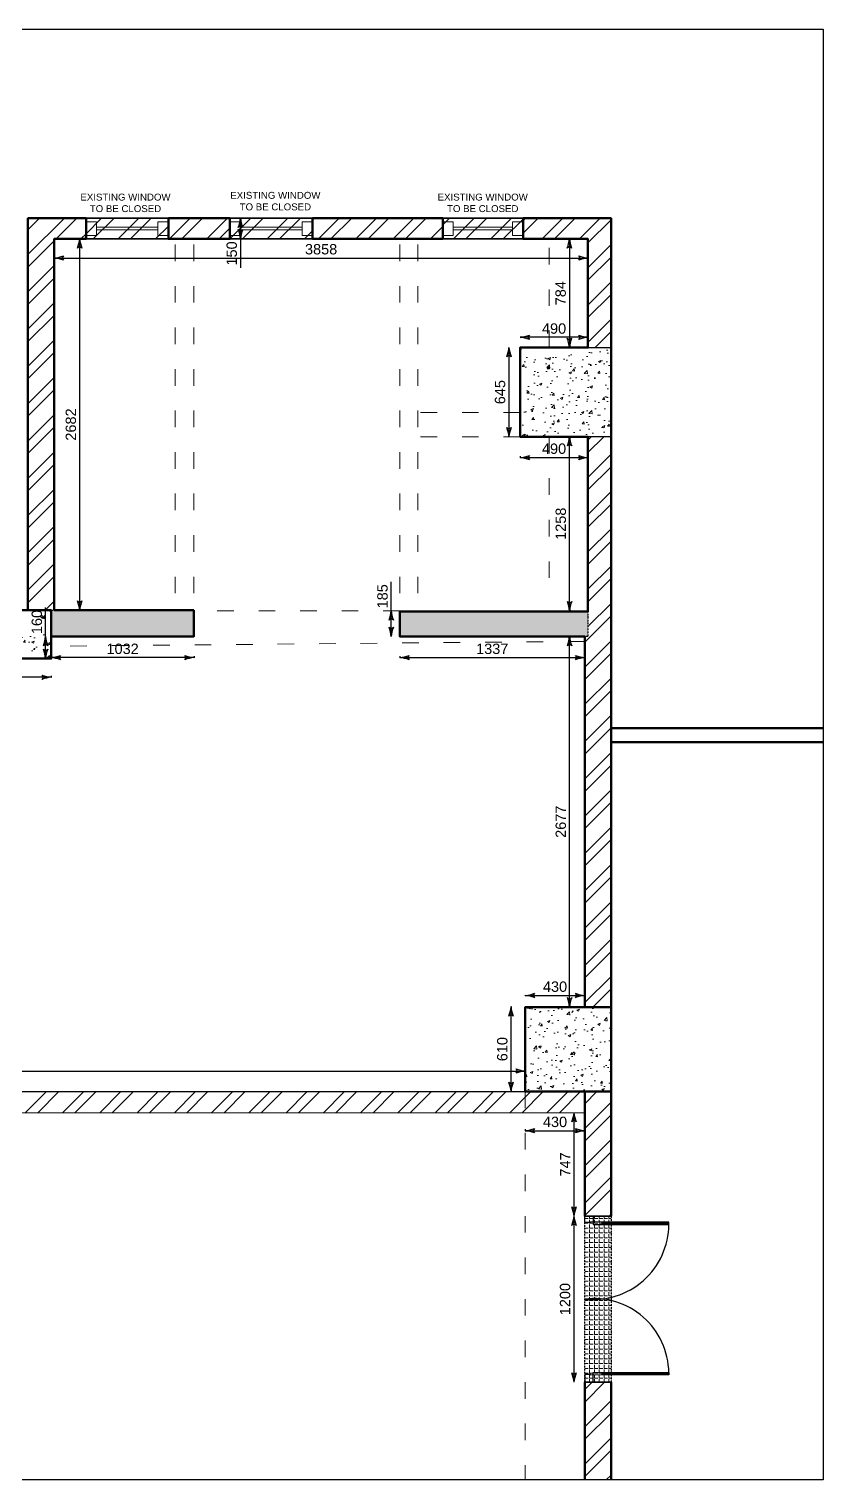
# Model space of a CAD drawing. Header units: millimetres. Extents: x 68727 to 319899, y -4876 to 265722.
# Drawn here: x 76329 to 82069, y 74817 to 85301 of the extents above; entities that cross this region are included whole.
import ezdxf

# ---------------------------------------------------------------- set-up
doc = ezdxf.new("R2010")
doc.units = ezdxf.units.MM
for name, pattern in [('ACAD_ISO03W100', [30, 12, -18]), ('HIDDEN', [9.525, 6.35, -3.175]), ('WALL', [21, 12, -3, 0, -3, 0, -3])]:
    doc.linetypes.add(name, pattern=pattern)
for name, color, linetype in [('Dimensions', 172, 'Continuous'), ('Door', 23, 'Continuous'), ('POLY', 6, 'Continuous'), ('TEXTS', 1, 'Continuous')]:
    doc.layers.add(name, color=color, linetype=linetype)
for name, color, linetype, lineweight in [('HACH', 252, 'Continuous', 13), ('LS_DR_Plan Beam', 9, 'HIDDEN', 0), ('LS_DR_Wall', 7, 'Continuous', 35), ('LS_DR_Window', 30, 'Continuous', 5), ('wall', 5, 'Continuous', 30), ('wall1', 2, 'WALL', 25)]:
    doc.layers.add(name, color=color, linetype=linetype, lineweight=lineweight)
doc.styles.get("Standard").update_dxf_attribs({"font": 'arial.ttf'})
doc.dimstyles.new('SC-25', dxfattribs={"dimtxt": 75, "dimasz": 0.4, "dimexe": 1, "dimexo": 100, "dimgap": 25, "dimtad": 1, "dimdec": 0, "dimzin": 0, "dimdsep": 46, "dimtxsty": 'Standard', "dimblk1": 'A1', "dimblk2": 'A1', "dimsah": 1, "dimcen": 0.09, "dimdle": 3, "dimclrd": 1, "dimclre": 1, "dimclrt": 1, "dimadec": 0, "dimazin": 0, "dimtfac": 1, "dimtdec": 0, "dimtofl": 0, "dimtmove": 0, "dimatfit": 2, "dimldrblk": 'A1', "dimfxl": 10, "dimfxlon": 1, "dimtolj": 1, "dimtzin": 0, "dimarcsym": 0})
pattern_1 = [(45, (-763022.39, -130480.2), (-134.70384, 134.70384), []), (45, (-762932.58, -130480.2), (-134.70384, 134.70384), [])]
pattern_2 = [(50, (-763022.39, -130480.2), (182.18467, -15.939086), [19.05, -209.55]), (355, (-763022.39, -130480.2), (-35.24342, 191.056845), [15.24, -167.640584]), (100.451445, (-763007.2, -130481.53), (146.941247, 175.117752), [16.19001, -178.090245]), (46.1842, (-763022.39, -130429.4), (271.07904, -42.04233), [28.575, -314.325]), (96.635558, (-762999.8, -130432.9), (237.404134, 247.426125), [24.28502, -267.13561]), (351.18415, (-763022.4, -130429.4), (237.40413, 247.426125), [22.85997, -251.45973]), (21, (-762996.99, -130442.1), (151.61439, -102.265198), [19.05, -209.55]), (326, (-762996.99, -130442.1), (61.80203, 184.187966), [15.24, -167.64]), (71.451445, (-762984.35, -130450.63), (213.41642, 81.92277), [16.19001, -178.089938]), (37.5, (-763022.39, -130480.206), (3.0886033, 84.555039), [0, -165.608, 0, -170.18, 0, -168.275]), (7.5, (-763022.39, -130480.21), (66.8196625, 100.180575), [0, -97.028, 0, -161.798, 0, -64.135]), (327.5, (-763079.03, -130480.206), (135.590595, -5.728744), [0, -63.5, 0, -198.12, 0, -262.89]), (317.5, (-763104.43, -130480.2), (148.129181, 25.426491), [0, -82.55, 0, -131.572, 0, -186.69])]
pattern_3 = [(45, (-95681.11, 1380.34), (-134.70384, 134.70384), []), (45, (-95591.3, 1380.34), (-134.70384, 134.70384), [])]

# ---------------------------------------------------------------- blocks, each defined once
blk = doc.blocks.new('A1')
at = {"layer": 'wall', "color": 1}
for p, q in [((-138, 0), (-167, 40)), ((-167, -40), (-138, 0))]:
    blk.add_line(p, q, dxfattribs=at)
for centre, start, end in [((53, 586), 248, 264.8035), ((53, -586), 95.1965, 112)]:
    blk.add_arc(centre, 589, start, end, dxfattribs=at)
blk = doc.blocks.new('*D751')
at = {"layer": 'Defpoints', "color": 0, "transparency": 16777216}
for p in [(80347, 77471), (80269, 76724), (80347, 76724)]:
    blk.add_point(p, dxfattribs=at)
at = {"layer": 'Dimensions', "color": 1, "lineweight": -2, "transparency": 16777216}
for p, q in [((80269, 77471), (80268, 77471)), ((80269, 77470), (80269, 76724)), ((80269, 76724), (80268, 76724))]:
    blk.add_line(p, q, dxfattribs=at)
at = {"layer": 'Dimensions', "color": 1, "lineweight": -2, "transparency": 16777216, "xscale": 0.4, "yscale": 0.4, "zscale": 0.4}
for p, rotation in [((80269, 77471), 90), ((80269, 76724), 270)]:
    blk.add_blockref('A1', p, dxfattribs=dict(at, rotation=rotation))
at = {"layer": 'Dimensions', "color": 1, "transparency": 16777216, "insert": (80206, 77097), "char_height": 75, "attachment_point": 5, "rotation": 90}
blk.add_mtext('\\A1;747', dxfattribs=at)
blk = doc.blocks.new('*D750')
at = {"layer": 'Defpoints', "color": 0, "transparency": 16777216}
for p in [(80347, 76724), (80269, 75524), (80347, 75524)]:
    blk.add_point(p, dxfattribs=at)
at = {"layer": 'Dimensions', "color": 1, "lineweight": -2, "transparency": 16777216}
for p, q in [((80269, 76724), (80268, 76724)), ((80269, 76723), (80269, 75524)), ((80269, 75524), (80268, 75524))]:
    blk.add_line(p, q, dxfattribs=at)
at = {"layer": 'Dimensions', "color": 1, "lineweight": -2, "transparency": 16777216, "xscale": 0.4, "yscale": 0.4, "zscale": 0.4}
for p, rotation in [((80269, 76724), 90), ((80269, 75524), 270)]:
    blk.add_blockref('A1', p, dxfattribs=dict(at, rotation=rotation))
at = {"layer": 'Dimensions', "color": 1, "transparency": 16777216, "insert": (80205, 76124), "char_height": 75, "attachment_point": 5, "rotation": 90}
blk.add_mtext('\\A1;1200', dxfattribs=at)
blk = doc.blocks.new('*D745')
at = {"layer": 'Defpoints', "color": 0, "transparency": 16777216}
for p in [(79917, 77772), (72119, 77622), (79917, 77625)]:
    blk.add_point(p, dxfattribs=at)
at = {"layer": 'Dimensions', "color": 1, "lineweight": -2, "transparency": 16777216}
for p, q in [((72119, 77762), (72119, 77773)), ((72119, 77772), (79916, 77772)), ((79917, 77762), (79917, 77773))]:
    blk.add_line(p, q, dxfattribs=at)
at = {"layer": 'Dimensions', "color": 1, "lineweight": -2, "transparency": 16777216, "xscale": 0.4, "yscale": 0.4, "zscale": 0.4, "rotation": 180}
blk.add_blockref('A1', (72119, 77772), dxfattribs=at)
at = {"layer": 'Dimensions', "color": 1, "lineweight": -2, "transparency": 16777216, "xscale": 0.4, "yscale": 0.4, "zscale": 0.4}
blk.add_blockref('A1', (79917, 77772), dxfattribs=at)
at = {"layer": 'Dimensions', "color": 1, "transparency": 16777216, "insert": (76018, 77835), "char_height": 75, "attachment_point": 5}
blk.add_mtext('\\A1;7798', dxfattribs=at)
blk = doc.blocks.new('*D746')
at = {"layer": 'Defpoints', "color": 0, "transparency": 16777216}
for p in [(79814, 78235), (79917, 78235), (79917, 77625)]:
    blk.add_point(p, dxfattribs=at)
at = {"layer": 'Dimensions', "color": 1, "lineweight": -2, "transparency": 16777216}
for p, q in [((79817, 78235), (79813, 78235)), ((79814, 77625), (79814, 78234)), ((79817, 77625), (79813, 77625))]:
    blk.add_line(p, q, dxfattribs=at)
at = {"layer": 'Dimensions', "color": 1, "lineweight": -2, "transparency": 16777216, "xscale": 0.4, "yscale": 0.4, "zscale": 0.4}
for p, rotation in [((79814, 78235), 90), ((79814, 77625), 270)]:
    blk.add_blockref('A1', p, dxfattribs=dict(at, rotation=rotation))
at = {"layer": 'Dimensions', "color": 1, "transparency": 16777216, "insert": (79751, 77930), "char_height": 75, "attachment_point": 5, "rotation": 90}
blk.add_mtext('\\A1;610', dxfattribs=at)
blk = doc.blocks.new('*D742')
at = {"layer": 'Defpoints', "color": 0, "transparency": 16777216}
for p in [(80347, 78318), (79917, 78236), (80347, 78236)]:
    blk.add_point(p, dxfattribs=at)
at = {"layer": 'Dimensions', "color": 1, "lineweight": -2, "transparency": 16777216}
for p, q in [((79917, 78318), (79917, 78319)), ((79917, 78318), (80346, 78318)), ((80347, 78318), (80347, 78319))]:
    blk.add_line(p, q, dxfattribs=at)
at = {"layer": 'Dimensions', "color": 1, "lineweight": -2, "transparency": 16777216, "xscale": 0.4, "yscale": 0.4, "zscale": 0.4, "rotation": 180}
blk.add_blockref('A1', (79917, 78318), dxfattribs=at)
at = {"layer": 'Dimensions', "color": 1, "lineweight": -2, "transparency": 16777216, "xscale": 0.4, "yscale": 0.4, "zscale": 0.4}
blk.add_blockref('A1', (80347, 78318), dxfattribs=at)
at = {"layer": 'Dimensions', "color": 1, "transparency": 16777216, "insert": (80132, 78381), "char_height": 75, "attachment_point": 5}
blk.add_mtext('\\A1;430', dxfattribs=at)
blk = doc.blocks.new('*D756')
at = {"layer": 'Defpoints', "color": 0, "transparency": 16777216}
for p in [(80237, 80912), (80347, 80912), (80347, 78235)]:
    blk.add_point(p, dxfattribs=at)
at = {"layer": 'Dimensions', "color": 1, "lineweight": -2, "transparency": 16777216}
for p, q in [((80247, 80912), (80236, 80912)), ((80237, 78235), (80237, 80911)), ((80247, 78235), (80236, 78235))]:
    blk.add_line(p, q, dxfattribs=at)
at = {"layer": 'Dimensions', "color": 1, "lineweight": -2, "transparency": 16777216, "xscale": 0.4, "yscale": 0.4, "zscale": 0.4}
for p, rotation in [((80237, 80912), 90), ((80237, 78235), 270)]:
    blk.add_blockref('A1', p, dxfattribs=dict(at, rotation=rotation))
at = {"layer": 'Dimensions', "color": 1, "transparency": 16777216, "insert": (80174, 79573), "char_height": 75, "attachment_point": 5, "rotation": 90}
blk.add_mtext('\\A1;2677', dxfattribs=at)
blk = doc.blocks.new('*D757')
at = {"layer": 'Defpoints', "color": 0, "transparency": 16777216}
for p in [(79010, 80912), (80347, 80912), (80347, 80759)]:
    blk.add_point(p, dxfattribs=at)
at = {"layer": 'Dimensions', "color": 1, "lineweight": -2, "transparency": 16777216}
for p, q in [((79010, 80769), (79010, 80758)), ((79010, 80759), (80346, 80759)), ((80347, 80769), (80347, 80758))]:
    blk.add_line(p, q, dxfattribs=at)
at = {"layer": 'Dimensions', "color": 1, "lineweight": -2, "transparency": 16777216, "xscale": 0.4, "yscale": 0.4, "zscale": 0.4, "rotation": 180}
blk.add_blockref('A1', (79010, 80759), dxfattribs=at)
at = {"layer": 'Dimensions', "color": 1, "lineweight": -2, "transparency": 16777216, "xscale": 0.4, "yscale": 0.4, "zscale": 0.4}
blk.add_blockref('A1', (80347, 80759), dxfattribs=at)
at = {"layer": 'Dimensions', "color": 1, "transparency": 16777216, "insert": (79678, 80822), "char_height": 75, "attachment_point": 5}
blk.add_mtext('\\A1;1337', dxfattribs=at)
blk = doc.blocks.new('*D758')
at = {"layer": 'Defpoints', "color": 0, "transparency": 16777216}
for p in [(76490, 80912), (77522, 80912), (76490, 80759)]:
    blk.add_point(p, dxfattribs=at)
at = {"layer": 'Dimensions', "color": 1, "lineweight": -2, "transparency": 16777216}
for p, q in [((76490, 80769), (76490, 80758)), ((77521, 80759), (76490, 80759)), ((77522, 80769), (77522, 80758))]:
    blk.add_line(p, q, dxfattribs=at)
at = {"layer": 'Dimensions', "color": 1, "lineweight": -2, "transparency": 16777216, "xscale": 0.4, "yscale": 0.4, "zscale": 0.4, "rotation": 180}
blk.add_blockref('A1', (76490, 80759), dxfattribs=at)
at = {"layer": 'Dimensions', "color": 1, "lineweight": -2, "transparency": 16777216, "xscale": 0.4, "yscale": 0.4, "zscale": 0.4}
blk.add_blockref('A1', (77522, 80759), dxfattribs=at)
at = {"layer": 'Dimensions', "color": 1, "transparency": 16777216, "insert": (77006, 80822), "char_height": 75, "attachment_point": 5}
blk.add_mtext('\\A1;1032', dxfattribs=at)
blk = doc.blocks.new('*D759')
at = {"layer": 'Defpoints', "color": 0, "transparency": 16777216}
for p in [(78948, 81097), (79010, 81097), (79010, 80912)]:
    blk.add_point(p, dxfattribs=at)
at = {"layer": 'Dimensions', "color": 1, "lineweight": -2, "transparency": 16777216}
for p, q in [((78948, 81097), (78948, 81306)), ((78948, 81097), (78947, 81097)), ((78948, 80912), (78948, 81096)), ((78948, 80912), (78947, 80912))]:
    blk.add_line(p, q, dxfattribs=at)
at = {"layer": 'Dimensions', "color": 1, "lineweight": -2, "transparency": 16777216, "xscale": 0.4, "yscale": 0.4, "zscale": 0.4}
for p, rotation in [((78948, 81097), 90), ((78948, 80912), 270)]:
    blk.add_blockref('A1', p, dxfattribs=dict(at, rotation=rotation))
at = {"layer": 'Dimensions', "color": 1, "transparency": 16777216, "insert": (78885, 81202), "char_height": 75, "attachment_point": 5, "rotation": 90}
blk.add_mtext('\\A1;185', dxfattribs=at)
blk = doc.blocks.new('*D747')
at = {"layer": 'Defpoints', "color": 0, "transparency": 16777216}
for p in [(80237, 82355), (80370, 82355), (80370, 81097)]:
    blk.add_point(p, dxfattribs=at)
at = {"layer": 'Dimensions', "color": 1, "lineweight": -2, "transparency": 16777216}
for p, q in [((80247, 82355), (80236, 82355)), ((80237, 81097), (80237, 82354)), ((80247, 81097), (80236, 81097))]:
    blk.add_line(p, q, dxfattribs=at)
at = {"layer": 'Dimensions', "color": 1, "lineweight": -2, "transparency": 16777216, "xscale": 0.4, "yscale": 0.4, "zscale": 0.4}
for p, rotation in [((80237, 82355), 90), ((80237, 81097), 270)]:
    blk.add_blockref('A1', p, dxfattribs=dict(at, rotation=rotation))
at = {"layer": 'Dimensions', "color": 1, "transparency": 16777216, "insert": (80174, 81726), "char_height": 75, "attachment_point": 5, "rotation": 90}
blk.add_mtext('\\A1;1258', dxfattribs=at)
blk = doc.blocks.new('*D749')
at = {"layer": 'Defpoints', "color": 0, "transparency": 16777216}
for p in [(79917, 77621), (80347, 77621), (80347, 77341)]:
    blk.add_point(p, dxfattribs=at)
at = {"layer": 'Dimensions', "color": 1, "lineweight": -2, "transparency": 16777216}
for p, q in [((79917, 77351), (79917, 77340)), ((79917, 77341), (80346, 77341)), ((80347, 77351), (80347, 77340))]:
    blk.add_line(p, q, dxfattribs=at)
at = {"layer": 'Dimensions', "color": 1, "lineweight": -2, "transparency": 16777216, "xscale": 0.4, "yscale": 0.4, "zscale": 0.4, "rotation": 180}
blk.add_blockref('A1', (79917, 77341), dxfattribs=at)
at = {"layer": 'Dimensions', "color": 1, "lineweight": -2, "transparency": 16777216, "xscale": 0.4, "yscale": 0.4, "zscale": 0.4}
blk.add_blockref('A1', (80347, 77341), dxfattribs=at)
at = {"layer": 'Dimensions', "color": 1, "transparency": 16777216, "insert": (80132, 77404), "char_height": 75, "attachment_point": 5}
blk.add_mtext('\\A1;430', dxfattribs=at)
blk = doc.blocks.new('*D760')
at = {"layer": 'Defpoints', "color": 0, "transparency": 16777216}
for p in [(76512, 83784), (80370, 83784), (80370, 83646)]:
    blk.add_point(p, dxfattribs=at)
at = {"layer": 'POLY', "color": 1, "lineweight": -2, "transparency": 16777216}
for p, q in [((76512, 83656), (76512, 83645)), ((76512, 83646), (80369, 83646)), ((80370, 83656), (80370, 83645))]:
    blk.add_line(p, q, dxfattribs=at)
at = {"layer": 'POLY', "color": 1, "lineweight": -2, "transparency": 16777216, "xscale": 0.4, "yscale": 0.4, "zscale": 0.4, "rotation": 180}
blk.add_blockref('A1', (76512, 83646), dxfattribs=at)
at = {"layer": 'POLY', "color": 1, "lineweight": -2, "transparency": 16777216, "xscale": 0.4, "yscale": 0.4, "zscale": 0.4}
blk.add_blockref('A1', (80370, 83646), dxfattribs=at)
at = {"layer": 'POLY', "color": 1, "transparency": 16777216, "insert": (78441, 83709), "char_height": 75, "attachment_point": 5}
blk.add_mtext('\\A1;3858', dxfattribs=at)
blk = doc.blocks.new('*D761')
at = {"layer": 'Defpoints', "color": 0, "transparency": 16777216}
for p in [(80370, 83784), (80236, 83000), (80370, 83000)]:
    blk.add_point(p, dxfattribs=at)
at = {"layer": 'POLY', "color": 1, "lineweight": -2, "transparency": 16777216}
for p, q in [((80246, 83784), (80235, 83784)), ((80236, 83783), (80236, 83000)), ((80246, 83000), (80235, 83000))]:
    blk.add_line(p, q, dxfattribs=at)
at = {"layer": 'POLY', "color": 1, "lineweight": -2, "transparency": 16777216, "xscale": 0.4, "yscale": 0.4, "zscale": 0.4}
for p, rotation in [((80236, 83784), 90), ((80236, 83000), 270)]:
    blk.add_blockref('A1', p, dxfattribs=dict(at, rotation=rotation))
at = {"layer": 'POLY', "color": 1, "transparency": 16777216, "insert": (80173, 83392), "char_height": 75, "attachment_point": 5, "rotation": 90}
blk.add_mtext('\\A1;784', dxfattribs=at)
blk = doc.blocks.new('*D762')
at = {"layer": 'Defpoints', "color": 0, "transparency": 16777216}
for p in [(79880, 83073), (79880, 83000), (80370, 83000)]:
    blk.add_point(p, dxfattribs=at)
at = {"layer": 'POLY', "color": 1, "lineweight": -2, "transparency": 16777216}
for p, q in [((79880, 83073), (79880, 83074)), ((80369, 83073), (79880, 83073)), ((80370, 83073), (80370, 83074))]:
    blk.add_line(p, q, dxfattribs=at)
at = {"layer": 'POLY', "color": 1, "lineweight": -2, "transparency": 16777216, "xscale": 0.4, "yscale": 0.4, "zscale": 0.4, "rotation": 180}
blk.add_blockref('A1', (79880, 83073), dxfattribs=at)
at = {"layer": 'POLY', "color": 1, "lineweight": -2, "transparency": 16777216, "xscale": 0.4, "yscale": 0.4, "zscale": 0.4}
blk.add_blockref('A1', (80370, 83073), dxfattribs=at)
at = {"layer": 'POLY', "color": 1, "transparency": 16777216, "insert": (80125, 83136), "char_height": 75, "attachment_point": 5}
blk.add_mtext('\\A1;490', dxfattribs=at)
blk = doc.blocks.new('*D763')
at = {"layer": 'Defpoints', "color": 0, "transparency": 16777216}
for p in [(79880, 83000), (79799, 82355), (79880, 82355)]:
    blk.add_point(p, dxfattribs=at)
at = {"layer": 'POLY', "color": 1, "lineweight": -2, "transparency": 16777216}
for p, q in [((79799, 83000), (79798, 83000)), ((79799, 82999), (79799, 82355)), ((79799, 82355), (79798, 82355))]:
    blk.add_line(p, q, dxfattribs=at)
at = {"layer": 'POLY', "color": 1, "lineweight": -2, "transparency": 16777216, "xscale": 0.4, "yscale": 0.4, "zscale": 0.4}
for p, rotation in [((79799, 83000), 90), ((79799, 82355), 270)]:
    blk.add_blockref('A1', p, dxfattribs=dict(at, rotation=rotation))
at = {"layer": 'POLY', "color": 1, "transparency": 16777216, "insert": (79735, 82677), "char_height": 75, "attachment_point": 5, "rotation": 90}
blk.add_mtext('\\A1;645', dxfattribs=at)
blk = doc.blocks.new('*D764')
at = {"layer": 'Defpoints', "color": 0, "transparency": 16777216}
for p in [(79880, 82355), (80370, 82355), (80370, 82204)]:
    blk.add_point(p, dxfattribs=at)
at = {"layer": 'POLY', "color": 1, "lineweight": -2, "transparency": 16777216}
for p, q in [((79880, 82214), (79880, 82203)), ((79880, 82204), (80369, 82204)), ((80370, 82214), (80370, 82203))]:
    blk.add_line(p, q, dxfattribs=at)
at = {"layer": 'POLY', "color": 1, "lineweight": -2, "transparency": 16777216, "xscale": 0.4, "yscale": 0.4, "zscale": 0.4, "rotation": 180}
blk.add_blockref('A1', (79880, 82204), dxfattribs=at)
at = {"layer": 'POLY', "color": 1, "lineweight": -2, "transparency": 16777216, "xscale": 0.4, "yscale": 0.4, "zscale": 0.4}
blk.add_blockref('A1', (80370, 82204), dxfattribs=at)
at = {"layer": 'POLY', "color": 1, "transparency": 16777216, "insert": (80125, 82268), "char_height": 75, "attachment_point": 5}
blk.add_mtext('\\A1;490', dxfattribs=at)
blk = doc.blocks.new('*D765')
at = {"layer": 'Defpoints', "color": 0, "transparency": 16777216}
for p in [(76512, 83784), (76512, 81102), (76695, 81102)]:
    blk.add_point(p, dxfattribs=at)
at = {"layer": 'POLY', "color": 1, "lineweight": -2, "transparency": 16777216}
for p, q in [((76685, 83784), (76696, 83784)), ((76695, 83783), (76695, 81102)), ((76685, 81102), (76696, 81102))]:
    blk.add_line(p, q, dxfattribs=at)
at = {"layer": 'POLY', "color": 1, "lineweight": -2, "transparency": 16777216, "xscale": 0.4, "yscale": 0.4, "zscale": 0.4}
for p, rotation in [((76695, 83784), 90), ((76695, 81102), 270)]:
    blk.add_blockref('A1', p, dxfattribs=dict(at, rotation=rotation))
at = {"layer": 'POLY', "color": 1, "transparency": 16777216, "insert": (76632, 82443), "char_height": 75, "attachment_point": 5, "rotation": 90}
blk.add_mtext('\\A1;2682', dxfattribs=at)
blk = doc.blocks.new('*D766')
at = {"layer": 'Defpoints', "color": 0, "transparency": 16777216}
for p in [(76449, 80912), (76490, 80912), (76490, 80752)]:
    blk.add_point(p, dxfattribs=at)
at = {"layer": 'POLY', "color": 1, "lineweight": -2, "transparency": 16777216}
for p, q in [((76449, 80912), (76449, 81120)), ((76449, 80912), (76448, 80912)), ((76449, 80752), (76449, 80911)), ((76449, 80752), (76448, 80752))]:
    blk.add_line(p, q, dxfattribs=at)
at = {"layer": 'POLY', "color": 1, "lineweight": -2, "transparency": 16777216, "xscale": 0.4, "yscale": 0.4, "zscale": 0.4}
for p, rotation in [((76449, 80912), 90), ((76449, 80752), 270)]:
    blk.add_blockref('A1', p, dxfattribs=dict(at, rotation=rotation))
at = {"layer": 'POLY', "color": 1, "transparency": 16777216, "insert": (76386, 81016), "char_height": 75, "attachment_point": 5, "rotation": 90}
blk.add_mtext('\\A1;160', dxfattribs=at)
blk = doc.blocks.new('*D767')
at = {"layer": 'Defpoints', "color": 0, "transparency": 16777216}
for p in [(75880, 80752), (76490, 80752), (75880, 80617)]:
    blk.add_point(p, dxfattribs=at)
at = {"layer": 'POLY', "color": 1, "lineweight": -2, "transparency": 16777216}
for p, q in [((75880, 80627), (75880, 80616)), ((76489, 80617), (75880, 80617)), ((76490, 80627), (76490, 80616))]:
    blk.add_line(p, q, dxfattribs=at)
at = {"layer": 'POLY', "color": 1, "lineweight": -2, "transparency": 16777216, "xscale": 0.4, "yscale": 0.4, "zscale": 0.4, "rotation": 180}
blk.add_blockref('A1', (75880, 80617), dxfattribs=at)
at = {"layer": 'POLY', "color": 1, "lineweight": -2, "transparency": 16777216, "xscale": 0.4, "yscale": 0.4, "zscale": 0.4}
blk.add_blockref('A1', (76490, 80617), dxfattribs=at)
at = {"layer": 'POLY', "color": 1, "transparency": 16777216, "insert": (76185, 80680), "char_height": 75, "attachment_point": 5}
blk.add_mtext('\\A1;610', dxfattribs=at)
blk = doc.blocks.new('*D776')
at = {"layer": 'Defpoints', "color": 0, "transparency": 16777216}
for p in [(77782, 83934), (77782, 83784), (77858, 83784)]:
    blk.add_point(p, dxfattribs=at)
at = {"layer": 'POLY', "color": 1, "lineweight": -2, "transparency": 16777216}
for p, q in [((77858, 83934), (77859, 83934)), ((77858, 83933), (77858, 83784)), ((77858, 83784), (77859, 83784)), ((77858, 83784), (77858, 83575))]:
    blk.add_line(p, q, dxfattribs=at)
at = {"layer": 'POLY', "color": 1, "lineweight": -2, "transparency": 16777216, "xscale": 0.4, "yscale": 0.4, "zscale": 0.4}
for p, rotation in [((77858, 83934), 90), ((77858, 83784), 270)]:
    blk.add_blockref('A1', p, dxfattribs=dict(at, rotation=rotation))
at = {"layer": 'POLY', "color": 1, "transparency": 16777216, "insert": (77795, 83679), "char_height": 75, "attachment_point": 5, "rotation": 90}
blk.add_mtext('\\A1;150', dxfattribs=at)

msp = doc.modelspace()

# ---------------------------------------------------------------- hatches: boundary and pattern name
at = {"layer": 'HACH'}
h = msp.add_hatch(dxfattribs=at)
h.set_pattern_fill('ANSI32', color=256, scale=20)
h.set_pattern_definition(pattern_3)
h.paths.add_polyline_path([(76511.7, 83783.5), (76741.7, 83783.5), (76741.7, 83933.5), (76321.7, 83933.5), (76321.7, 81101.5), (76489.7, 81101.5), (76511.7, 81101.5)])
h = msp.add_hatch(dxfattribs=at)
h.set_pattern_fill('ANSI32', color=5, scale=20)
h.set_pattern_definition(pattern_3)
h.paths.add_polyline_path([(76741.7, 83933.5), (77336.7, 83933.5), (77336.7, 83783.5), (76741.7, 83783.5)])
h.paths.add_polyline_path([(77781.7, 83933.5), (78378.7, 83933.5), (78378.7, 83783.5), (77781.7, 83783.5)])
h.paths.add_polyline_path([(79320.7, 83933.5), (79900.7, 83933.5), (79900.7, 83783.5), (79320.7, 83783.5)])
h = msp.add_hatch(dxfattribs=at)
h.set_pattern_fill('ANSI32', color=256, scale=20)
h.set_pattern_definition(pattern_1)
h.paths.add_polyline_path([(77781.7, 83933.5), (77336.7, 83933.5), (77336.7, 83783.5), (77521.7, 83783.5), (77781.7, 83783.5)])
h = msp.add_hatch(dxfattribs=at)
h.set_pattern_fill('ANSI32', color=256, scale=20)
h.set_pattern_definition(pattern_1)
h.paths.add_polyline_path([(79320.7, 83933.5), (78378.7, 83933.5), (78378.7, 83783.5), (79320.7, 83783.5)])
h = msp.add_hatch(dxfattribs=at)
h.set_pattern_fill('ANSI32', color=256, scale=20)
h.set_pattern_definition(pattern_1)
h.paths.add_polyline_path([(80536.7, 83933.5), (79900.7, 83933.5), (79900.7, 83783.5), (80369.7, 83783.5), (80369.7, 82999.5), (80536.7, 82999.5)])
h = msp.add_hatch(dxfattribs=at)
h.set_pattern_fill('AR-CONC', color=256)
h.paths.add_polyline_path([(80536.7, 82999.5), (79879.7, 82999.5), (79879.7, 82354.5), (80536.7, 82354.5)])
h = msp.add_hatch(dxfattribs=at)
h.set_pattern_fill('ANSI32', color=256, scale=20)
h.set_pattern_definition(pattern_3)
h.paths.add_polyline_path([(80346.7, 78234.5), (80536.7, 78234.5), (80536.7, 82354.5), (80369.7, 82354.5), (80369.7, 81091.5), (80369.5, 80911.5), (80346.7, 80911.5)])
h = msp.add_hatch(dxfattribs=at)
h.set_pattern_fill('AR-CONC', color=256)
h.set_pattern_definition(pattern_2)
h.paths.add_polyline_path([(76489.7, 80751.5), (76489.7, 81101.5), (75879.7, 81101.5), (75879.7, 80751.5)])
h = msp.add_hatch(dxfattribs=at)
h.set_pattern_fill('ANGLE', color=2, scale=5)
h.set_pattern_definition([(0, (-95681.11, 1380.342), (0, 34.925), [25.4, -9.525]), (90, (-95681.11, 1380.342), (-34.925, 2e-15), [25.4, -9.525])])
h.paths.add_polyline_path([(77521.7, 80911.5), (77521.7, 81101.5), (76489.7, 81101.5), (76489.7, 80911.5)])
h.paths.add_polyline_path([(79009.7, 81091.5), (79009.7, 80911.5), (80346.7, 80911.5), (80369.5, 80911.5), (80369.5, 81091.5)])
h = msp.add_hatch(dxfattribs=at)
h.set_pattern_fill('AR-CONC', color=256)
h.set_pattern_definition(pattern_2)
h.paths.add_polyline_path([(80536.7, 77624.5), (80536.7, 78234.5), (79916.7, 78234.5), (79916.7, 77624.5)])
h = msp.add_hatch(dxfattribs=at)
h.set_pattern_fill('ANSI32', color=5, scale=20)
h.set_pattern_definition([(45, (-66211.74, 79089.95), (-134.70384, 134.70384), []), (45, (-66121.94, 79089.95), (-134.70384, 134.70384), [])])
h.paths.add_polyline_path([(72119, 77621.8), (72119, 77471.5), (80346.7, 77470.4), (80346.7, 77621.4)])
h = msp.add_hatch(dxfattribs=at)
h.set_pattern_fill('ANSI32', color=256, scale=20)
h.set_pattern_definition(pattern_1)
h.paths.add_polyline_path([(80346.7, 76724.5), (80536.7, 76724.5), (80536.7, 77624.5), (80346.7, 77624.5)])
h = msp.add_hatch(dxfattribs=at)
h.set_pattern_fill('ANGLE', color=2, scale=5)
h.set_pattern_definition([(0, (-763022.387, -130503.475), (0, 34.925), [25.4, -9.525]), (90, (-763022.387, -130503.475), (-34.925, 2e-15), [25.4, -9.525])])
h.paths.add_polyline_path([(80536.7, 76723.5), (80346.7, 76723.5), (80346.7, 75523.5), (80536.7, 75523.5)])
h = msp.add_hatch(dxfattribs=at)
h.set_pattern_fill('ANSI32', color=256, scale=20)
h.set_pattern_definition(pattern_1)
h.paths.add_polyline_path([(80346.7, 74817.3), (80536.7, 74817.3), (80536.7, 75523.5), (80346.7, 75523.5)])

# ---------------------------------------------------------------- linework, layer by layer
at = {"color": 5}
for points in [[(76741.7, 83933.5), (77336.7, 83933.5), (77336.7, 83783.5), (76741.7, 83783.5)], [(77781.7, 83933.5), (78378.7, 83933.5), (78378.7, 83783.5), (77781.7, 83783.5)], [(79320.7, 83933.5), (79900.7, 83933.5), (79900.7, 83783.5), (79320.7, 83783.5)], [(72119, 77471.5), (80346.7, 77470.4), (80346.7, 77621.4), (72119, 77621.8)]]:
    msp.add_lwpolyline(points, close=True, dxfattribs=at)
at = {"layer": 'Door'}
for points in [[(80954.7, 76663.8), (80954.7, 76679.2), (80389.6, 76682.3), (80389.6, 76676.5), (80346.7, 76676.5), (80346.7, 76724.4), (80408.2, 76724.4), (80408.2, 76663.8), (80954.7, 76663.8)], [(80954.7, 76676.5), (80468.6, 76676.5)], [(80954.7, 76670.7), (80468.6, 76670.7)], [(80954.7, 75592.7), (80954.7, 75577.3), (80389.6, 75574.2), (80389.6, 75580), (80346.7, 75580), (80346.7, 75524.5), (80408.2, 75524.5), (80408.2, 75592.7), (80954.7, 75592.7)], [(80954.7, 75585.8), (80468.6, 75585.8)], [(80954.7, 75580), (80468.6, 75580)]]:
    msp.add_lwpolyline(points, dxfattribs=at)
for centre, radius, start, end in [((80408.2, 76667.6), 546.5, 263.53636, 359.60158), ((80412.5, 75586.3), 542.2, 0.67982, 96.97113)]:
    msp.add_arc(centre, radius, start, end, dxfattribs=at)
at = {"layer": 'LS_DR_Plan Beam', "linetype": 'ACAD_ISO03W100', "ltscale": 10, "transparency": 33554508}
for p, q in [((77386.7, 83743.5), (77386.7, 81101.5)), ((77521.7, 83743.5), (77521.7, 81101.5)), ((79009.7, 83743.5), (79009.7, 81091.5)), ((79139.7, 83743.5), (79139.7, 81091.5)), ((80089.7, 82999.5), (80089.7, 83743.5)), ((79879.7, 82530.5), (79139.7, 82530.5)), ((79879.7, 82354.5), (79139.7, 82354.5)), ((80089.7, 82354.5), (80089.7, 81211.5)), ((79009.7, 81096.5), (77521.7, 81096.5)), ((79009.7, 81096.5), (77521.7, 81096.5)), ((80346.7, 80876.5), (76489.7, 80841.5)), ((80346.7, 80876.5), (76489.7, 80841.5)), ((79916.7, 77624.5), (79916.7, 74817.3))]:
    msp.add_line(p, q, dxfattribs=at)
at = {"layer": 'LS_DR_Wall', "color": 8, "ltscale": 0.25}
for p, q in [((76741.7, 83933.5), (77336.7, 83933.5)), ((77781.7, 83933.5), (78378.7, 83933.5)), ((79320.7, 83933.5), (79900.7, 83933.5)), ((76741.7, 83783.5), (77336.7, 83783.5)), ((77781.7, 83783.5), (78378.7, 83783.5)), ((79320.7, 83783.5), (79900.7, 83783.5))]:
    msp.add_line(p, q, dxfattribs=at)
at = {"layer": 'LS_DR_Wall', "ltscale": 0.25}
for p, q in [((80346.7, 76723.5), (80536.7, 76723.5)), ((80346.7, 75523.5), (80536.7, 75523.5))]:
    msp.add_line(p, q, dxfattribs=at)
at = {"layer": 'LS_DR_Wall', "lineweight": 50, "ltscale": 0.25}
for points in [[(77521.7, 81101.5), (76511.7, 81101.5), (76511.7, 83783.5), (76741.7, 83783.5), (76741.7, 83933.5), (76321.7, 83933.5), (76321.7, 81101.5), (71677.7, 81101.5), (71677.7, 80751.5), (72287.7, 80751.5), (72287.7, 80911.5), (75879.7, 80911.5), (75879.7, 80751.5), (76489.7, 80751.5), (76489.7, 80911.5), (77521.7, 80911.5)], [(79320.7, 83933.5), (78378.7, 83933.5), (78378.7, 83783.5), (79320.7, 83783.5)], [(75879.7, 80751.5), (76489.7, 80751.5), (76489.7, 81101.5), (75879.7, 81101.5)], [(79916.7, 78234.5), (80536.7, 78234.5), (80536.7, 77624.5), (79916.7, 77624.5)]]:
    msp.add_lwpolyline(points, close=True, dxfattribs=at)
for points in [[(77521.7, 83783.5), (77781.7, 83783.5), (77781.7, 83933.5), (77336.7, 83933.5), (77336.7, 83783.5), (77521.7, 83783.5)], [(80536.7, 76723.5), (80536.7, 83933.5), (79900.7, 83933.5), (79900.7, 83783.5), (80369.7, 83783.5), (80369.7, 82999.5), (79879.7, 82999.5), (79879.7, 82354.5), (80369.7, 82354.5), (80369.7, 81091.5), (79009.7, 81091.5), (79009.7, 80911.5), (80346.7, 80911.5), (80346.7, 78234.5), (79916.7, 78234.5), (79916.7, 77624.5), (80346.7, 77624.5), (80346.7, 76723.5)], [(80536.7, 80249), (82069.3, 80249)], [(80536.7, 80149), (82069.3, 80149)], [(80346.7, 75524.5), (80346.7, 74817.3)], [(80536.7, 74817.3), (80536.7, 75524.5)]]:
    msp.add_lwpolyline(points, dxfattribs=at)
at = {"layer": 'LS_DR_Wall', "lineweight": 30, "ltscale": 0.25}
msp.add_lwpolyline([(79879.7, 82999.5), (80536.7, 82999.5), (80536.7, 82354.5), (79879.7, 82354.5)], close=True, dxfattribs=at)
at = {"layer": 'LS_DR_Window', "ltscale": 0.25}
for points in [[(76741.7, 83908.5), (76741.7, 83808.5), (76816.7, 83808.5), (76816.7, 83908.5)], [(77336.7, 83908.5), (77336.7, 83808.5), (77261.7, 83808.5), (77261.7, 83908.5)], [(77781.7, 83908.5), (77781.7, 83808.5), (77856.7, 83808.5), (77856.7, 83908.5)], [(78378.7, 83908.5), (78378.7, 83808.5), (78303.7, 83808.5), (78303.7, 83908.5)], [(79320.7, 83908.5), (79320.7, 83808.5), (79395.7, 83808.5), (79395.7, 83908.5)], [(79900.7, 83908.5), (79900.7, 83808.5), (79825.7, 83808.5), (79825.7, 83908.5)]]:
    msp.add_lwpolyline(points, close=True, dxfattribs=at)
for points in [[(76816.7, 83868.5), (77261.7, 83868.5)], [(77856.7, 83868.5), (78303.7, 83868.5)], [(79395.7, 83868.5), (79825.7, 83868.5)], [(77261.7, 83848.5), (76816.7, 83848.5)], [(78303.7, 83848.5), (77856.7, 83848.5)], [(79825.7, 83848.5), (79395.7, 83848.5)]]:
    msp.add_lwpolyline(points, dxfattribs=at)
at = {"layer": 'POLY'}
msp.add_lwpolyline([(68726.8, 85300.6), (82069.3, 85300.6), (82069.3, 74817.3), (68726.8, 74817.3)], close=True, dxfattribs=at)
at = {"layer": 'wall1'}
for points in [[(76489.7, 81101.5), (77521.7, 81101.5), (77521.7, 80911.5), (76489.7, 80911.5)], [(79009.7, 81096.5), (80369.5, 81096.5), (80369.5, 80911.5), (79009.7, 80911.5)], [(80346.7, 76723.5), (80536.7, 76723.5), (80536.7, 75523.5), (80346.7, 75523.5)]]:
    msp.add_lwpolyline(points, close=True, dxfattribs=at)

# ---------------------------------------------------------------- texts
at = {"layer": 'TEXTS', "linetype": 'Continuous', "lineweight": 25, "char_height": 50, "attachment_point": 1, "rotation": 360}
for insert in [(74438.9, 84111.2), (75522.5, 84124), (77021.6, 84111.3)]:
    msp.add_mtext_dynamic_manual_height_columns('\\pxqc;EXISTING WINDOW \\PTO BE CLOSED', width=5175.52, gutter_width=12.5, heights=[0], dxfattribs=dict(at, insert=insert))

# ---------------------------------------------------------------- dimensions: what is measured, and where the dimension line sits
at = {"layer": 'Dimensions'}
for base, p1, p2, picture, middle in [((80237.2, 82354.5), (80369.5, 81096.5), (80369.5, 82354.5), '*D747', (80173.9, 81725.5)), ((78947.9, 81096.5), (79010.1, 80911.5), (79009.7, 81096.5), '*D759', (78884.6, 81201.5)), ((80237.2, 80911.5), (80346.7, 78234.5), (80346.7, 80911.5), '*D756', (80173.9, 79573)), ((79813.9, 78234.5), (79916.7, 77624.5), (79916.7, 78234.5), '*D746', (79750.6, 77929.5)), ((80268.8, 76723.5), (80346.7, 77470.9), (80346.7, 76723.5), '*D751', (80206.3, 77097.2))]:
    dim = msp.add_linear_dim(base=base, p1=p1, p2=p2, angle=90, dimstyle='SC-25', dxfattribs=at)
    dim.commit()
    dim.dimension.update_dxf_attribs({"geometry": picture, "text_midpoint": middle})
for base, p1, p2, picture, middle in [((76489.7, 80758.9), (77521.7, 80911.5), (76489.7, 80911.5), '*D758', (77005.7, 80822.3)), ((80346.7, 80758.9), (79009.7, 80911.5), (80346.7, 80911.5), '*D757', (79678.2, 80822.3)), ((80346.7, 78317.6), (79916.7, 78235.9), (80346.7, 78235.9), '*D742', (80131.7, 78380.9)), ((80346.7, 77340.8), (79916.7, 77621.4), (80346.7, 77621.4), '*D749', (80131.7, 77404.1))]:
    dim = msp.add_linear_dim(base=base, p1=p1, p2=p2, dimstyle='SC-25', dxfattribs=at)
    dim.commit()
    dim.dimension.update_dxf_attribs({"geometry": picture, "text_midpoint": middle})
dim = msp.add_linear_dim(base=(79916.7, 77772), p1=(72119, 77621.8), p2=(79916.7, 77624.5), dimstyle='SC-25', override={"dimtmove": 1}, dxfattribs=at)
dim.commit()
dim.dimension.update_dxf_attribs({"geometry": '*D745', "text_midpoint": (76017.8, 77835.3)})
dim = msp.add_linear_dim(base=(80268.8, 75523.5), p1=(80346.7, 76723.5), p2=(80346.7, 75523.5), angle=90, dimstyle='SC-25', override={"dimtmove": 1}, dxfattribs=at)
dim.commit()
dim.dimension.update_dxf_attribs({"geometry": '*D750', "text_midpoint": (80205.5, 76123.5)})
at = {"layer": 'POLY'}
for base, p1, p2, picture, middle in [((77858.3, 83783.5), (77781.7, 83933.5), (77781.7, 83783.5), '*D776', (77795, 83678.9)), ((76695.1, 81101.5), (76511.7, 83783.5), (76511.7, 81101.5), '*D765', (76631.8, 82442.5)), ((80236.2, 82999.5), (80369.7, 83783.5), (80369.7, 82999.5), '*D761', (80172.9, 83391.5)), ((79798.5, 82354.5), (79879.7, 82999.5), (79879.7, 82354.5), '*D763', (79735.2, 82677)), ((76449.1, 80911.5), (76489.7, 80751.5), (76489.7, 80911.5), '*D766', (76385.8, 81016.1))]:
    dim = msp.add_linear_dim(base=base, p1=p1, p2=p2, angle=90, dimstyle='SC-25', dxfattribs=at)
    dim.commit()
    dim.dimension.update_dxf_attribs({"geometry": picture, "text_midpoint": middle})
for base, p1, p2, picture, middle in [((80369.7, 83645.8), (76511.7, 83783.5), (80369.7, 83783.5), '*D760', (78440.7, 83709.2)), ((79879.7, 83072.6), (80369.7, 82999.5), (79879.7, 82999.5), '*D762', (80124.7, 83135.9)), ((80369.7, 82204.5), (79879.7, 82354.5), (80369.7, 82354.5), '*D764', (80124.7, 82267.8)), ((75879.7, 80617.1), (76489.7, 80751.5), (75879.7, 80751.5), '*D767', (76184.7, 80680.4))]:
    dim = msp.add_linear_dim(base=base, p1=p1, p2=p2, dimstyle='SC-25', dxfattribs=at)
    dim.commit()
    dim.dimension.update_dxf_attribs({"geometry": picture, "text_midpoint": middle})

doc.saveas('drawing.dxf')
